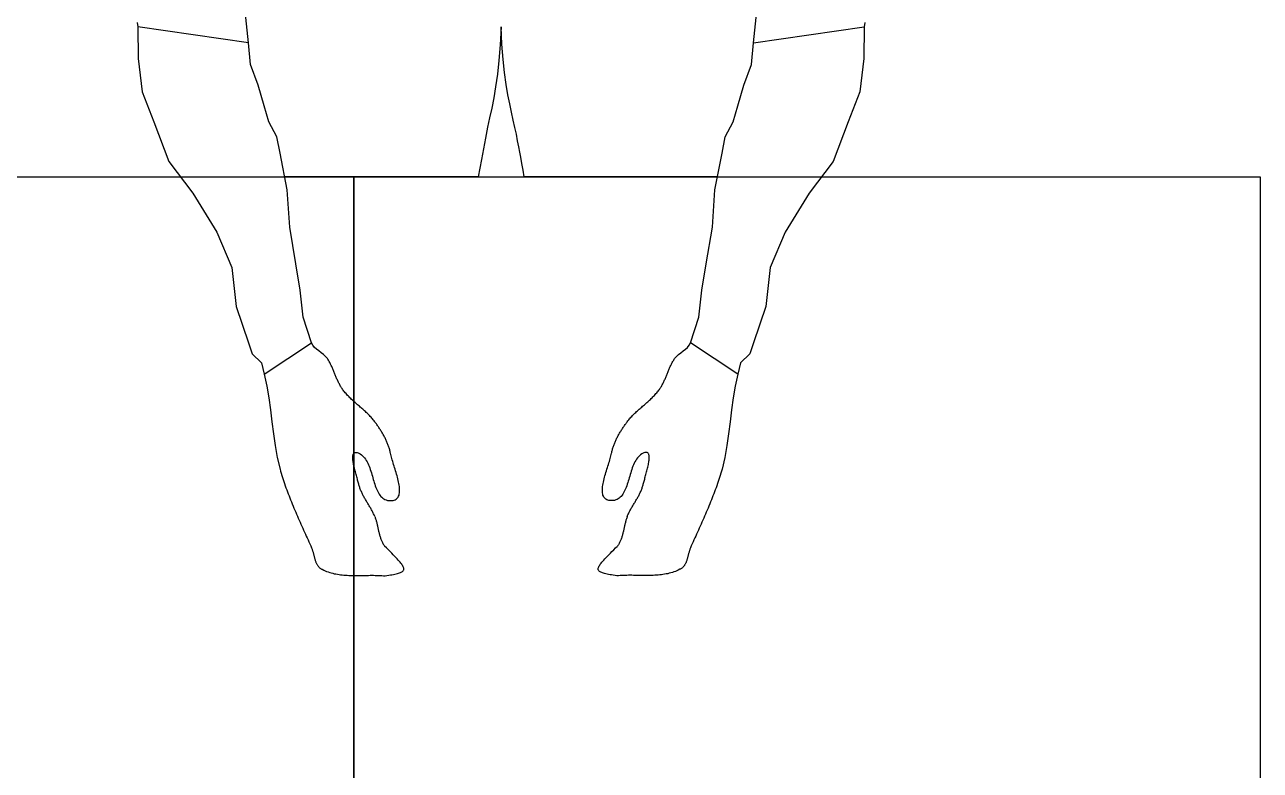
# Model space of a CAD drawing. Header units: millimetres. Extents: x -155 to 94595, y -3153 to 63413.
# Drawn here: x 92347 to 93165, y 48134 to 48628 of the extents above; entities that cross this region are included whole.
import ezdxf

# ---------------------------------------------------------------- set-up
doc = ezdxf.new("R2010")
doc.units = ezdxf.units.MM
doc.linetypes.add('TRATTEGGIATA2', pattern=[0.375, 0.25, -0.125])
doc.layers.add('5', color=1, linetype='TRATTEGGIATA2')
doc.layers.add('int', color=185, linetype='Continuous')

msp = doc.modelspace()

# ---------------------------------------------------------------- linework, layer by layer
at = {"layer": '5'}
for points in [[(92564.86, 47626.989), (91964.86, 47626.989), (91964.86, 48526.989), (92564.86, 48526.989)], [(93164.86, 47626.989), (92564.86, 47626.989), (92564.86, 48526.989), (93164.86, 48526.989)]]:
    msp.add_lwpolyline(points, close=True, dxfattribs=at)
at = {"layer": 'int'}
for p, q in [((92421.309, 48629.086), (92421.841, 48626.137)), ((92494.993, 48615.687), (92492.912, 48636.501)), ((92829.403, 48615.687), (92831.484, 48636.501)), ((92903.087, 48629.086), (92902.555, 48626.137)), ((92494.993, 48615.687), (92421.841, 48626.137)), ((92421.841, 48626.137), (92422.062, 48605.271)), ((92662.198, 48626.137), (92661.624, 48614.351)), ((92662.754, 48614.717), (92662.198, 48626.137)), ((92829.403, 48615.687), (92902.555, 48626.137)), ((92902.555, 48626.137), (92902.334, 48605.271)), ((92496.425, 48601.371), (92494.993, 48615.687)), ((92661.624, 48614.351), (92660.811, 48603.967)), ((92663.535, 48604.687), (92662.754, 48614.717)), ((92827.971, 48601.371), (92829.403, 48615.687)), ((92422.062, 48605.271), (92424.659, 48583.279)), ((92664.496, 48595.883), (92663.535, 48604.687)), ((92902.334, 48605.271), (92899.737, 48583.279)), ((92501.497, 48587.697), (92496.425, 48601.371)), ((92660.811, 48603.967), (92659.803, 48594.783)), ((92822.899, 48587.697), (92827.971, 48601.371)), ((92659.803, 48594.783), (92658.641, 48586.599)), ((92665.588, 48588.142), (92664.496, 48595.883)), ((92666.766, 48581.301), (92665.588, 48588.142)), ((92424.659, 48583.279), (92432.291, 48563.435)), ((92505.444, 48573.886), (92501.497, 48587.697)), ((92658.641, 48586.599), (92657.37, 48579.214)), ((92667.981, 48575.195), (92666.766, 48581.301)), ((92818.953, 48573.886), (92822.899, 48587.697)), ((92899.737, 48583.279), (92892.105, 48563.435)), ((92508.47, 48563.292), (92505.444, 48573.886)), ((92656.031, 48572.427), (92654.668, 48566.037)), ((92657.37, 48579.214), (92656.031, 48572.427)), ((92669.187, 48569.661), (92667.981, 48575.195)), ((92815.926, 48563.292), (92818.953, 48573.886)), ((92654.668, 48566.037), (92653.324, 48559.844)), ((92670.338, 48564.536), (92669.187, 48569.661)), ((92671.393, 48559.688), (92670.338, 48564.536)), ((92432.291, 48563.435), (92442.393, 48537.173)), ((92513.731, 48553.35), (92508.47, 48563.292)), ((92653.324, 48559.844), (92651.834, 48552.539)), ((92672.35, 48555.107), (92671.393, 48559.688)), ((92810.665, 48553.35), (92815.926, 48563.292)), ((92892.105, 48563.435), (92882.004, 48537.173)), ((92515.894, 48542.535), (92513.731, 48553.35)), ((92651.834, 48552.539), (92649.209, 48538.394)), ((92673.21, 48550.818), (92672.35, 48555.107)), ((92673.978, 48546.843), (92673.21, 48550.818)), ((92808.502, 48542.535), (92810.665, 48553.35)), ((92520.726, 48518.375), (92515.894, 48542.535)), ((92674.657, 48543.205), (92673.978, 48546.843)), ((92675.251, 48539.928), (92674.657, 48543.205)), ((92675.763, 48537.034), (92675.251, 48539.928)), ((92803.67, 48518.375), (92808.502, 48542.535)), ((92442.393, 48537.173), (92458.228, 48516.125)), ((92649.209, 48538.394), (92647.178, 48526.989)), ((92676.197, 48534.547), (92675.763, 48537.034)), ((92676.76, 48531.308), (92676.197, 48534.547)), ((92677.511, 48526.989), (92676.76, 48531.308)), ((92882.004, 48537.173), (92866.168, 48516.125)), ((92647.178, 48526.989), (92519.003, 48526.989)), ((92805.393, 48526.989), (92677.511, 48526.989)), ((92458.228, 48516.125), (92474.093, 48490.283)), ((92522.295, 48493.68), (92520.726, 48518.375)), ((92802.102, 48493.68), (92803.67, 48518.375)), ((92866.168, 48516.125), (92850.303, 48490.283)), ((92474.093, 48490.283), (92484.096, 48466.943)), ((92526.344, 48469.383), (92522.295, 48493.68)), ((92798.052, 48469.383), (92802.102, 48493.68)), ((92850.303, 48490.283), (92840.3, 48466.943)), ((92484.096, 48466.943), (92486.973, 48441.193)), ((92529.264, 48451.861), (92526.344, 48469.383)), ((92795.132, 48451.861), (92798.052, 48469.383)), ((92840.3, 48466.943), (92837.424, 48441.193)), ((92531.17, 48434.004), (92529.264, 48451.861)), ((92793.226, 48434.004), (92795.132, 48451.861)), ((92486.973, 48441.193), (92494.993, 48417.131)), ((92837.424, 48441.193), (92829.403, 48417.131)), ((92536.794, 48417.131), (92531.17, 48434.004)), ((92787.602, 48417.131), (92793.226, 48434.004)), ((92494.993, 48417.131), (92497.461, 48409.729)), ((92505.444, 48396.231), (92536.794, 48417.131)), ((92537.586, 48415.485), (92536.794, 48417.131)), ((92786.81, 48415.485), (92787.602, 48417.131)), ((92818.953, 48396.231), (92787.602, 48417.131)), ((92829.403, 48417.131), (92826.936, 48409.729)), ((92497.461, 48409.729), (92503.547, 48403.817)), ((92538.711, 48414.07), (92537.586, 48415.485)), ((92540.075, 48412.818), (92538.711, 48414.07)), ((92541.586, 48411.664), (92540.075, 48412.818)), ((92543.152, 48410.54), (92541.586, 48411.664)), ((92544.678, 48409.38), (92543.152, 48410.54)), ((92546.074, 48408.116), (92544.678, 48409.38)), ((92547.245, 48406.681), (92546.074, 48408.116)), ((92777.151, 48406.681), (92778.322, 48408.116)), ((92778.322, 48408.116), (92779.718, 48409.38)), ((92779.718, 48409.38), (92781.245, 48410.54)), ((92781.245, 48410.54), (92782.81, 48411.664)), ((92782.81, 48411.664), (92784.321, 48412.818)), ((92784.321, 48412.818), (92785.685, 48414.07)), ((92785.685, 48414.07), (92786.81, 48415.485)), ((92826.936, 48409.729), (92820.849, 48403.817)), ((92503.547, 48403.817), (92505.444, 48396.231)), ((92547.572, 48406.179), (92547.245, 48406.681)), ((92547.888, 48405.67), (92547.572, 48406.179)), ((92548.195, 48405.155), (92547.888, 48405.67)), ((92548.491, 48404.635), (92548.195, 48405.155)), ((92548.779, 48404.11), (92548.491, 48404.635)), ((92549.059, 48403.58), (92548.779, 48404.11)), ((92549.331, 48403.046), (92549.059, 48403.58)), ((92549.595, 48402.507), (92549.331, 48403.046)), ((92549.854, 48401.965), (92549.595, 48402.507)), ((92550.106, 48401.42), (92549.854, 48401.965)), ((92550.354, 48400.871), (92550.106, 48401.42)), ((92550.597, 48400.32), (92550.354, 48400.871)), ((92550.836, 48399.767), (92550.597, 48400.32)), ((92773.561, 48399.767), (92773.799, 48400.32)), ((92773.799, 48400.32), (92774.042, 48400.871)), ((92774.042, 48400.871), (92774.29, 48401.42)), ((92774.29, 48401.42), (92774.542, 48401.965)), ((92774.542, 48401.965), (92774.801, 48402.507)), ((92774.801, 48402.507), (92775.065, 48403.046)), ((92775.065, 48403.046), (92775.337, 48403.58)), ((92775.337, 48403.58), (92775.617, 48404.11)), ((92775.617, 48404.11), (92775.905, 48404.635)), ((92775.905, 48404.635), (92776.201, 48405.155)), ((92776.201, 48405.155), (92776.508, 48405.67)), ((92776.508, 48405.67), (92776.824, 48406.179)), ((92776.824, 48406.179), (92777.151, 48406.681)), ((92820.849, 48403.817), (92818.953, 48396.231)), ((92505.444, 48396.231), (92507.14, 48388.471)), ((92551.071, 48399.211), (92550.836, 48399.767)), ((92551.304, 48398.655), (92551.071, 48399.211)), ((92551.535, 48398.097), (92551.304, 48398.655)), ((92551.764, 48397.538), (92551.535, 48398.097)), ((92551.992, 48396.979), (92551.764, 48397.538)), ((92552.221, 48396.42), (92551.992, 48396.979)), ((92552.449, 48395.861), (92552.221, 48396.42)), ((92552.679, 48395.303), (92552.449, 48395.861)), ((92552.91, 48394.745), (92552.679, 48395.303)), ((92553.144, 48394.19), (92552.91, 48394.745)), ((92553.38, 48393.635), (92553.144, 48394.19)), ((92553.62, 48393.083), (92553.38, 48393.635)), ((92553.864, 48392.534), (92553.62, 48393.083)), ((92554.113, 48391.987), (92553.864, 48392.534)), ((92554.367, 48391.444), (92554.113, 48391.987)), ((92770.029, 48391.444), (92770.283, 48391.987)), ((92770.283, 48391.987), (92770.532, 48392.534)), ((92770.532, 48392.534), (92770.776, 48393.083)), ((92770.776, 48393.083), (92771.016, 48393.635)), ((92771.016, 48393.635), (92771.252, 48394.19)), ((92771.252, 48394.19), (92771.486, 48394.745)), ((92771.486, 48394.745), (92771.717, 48395.303)), ((92771.717, 48395.303), (92771.947, 48395.861)), ((92771.947, 48395.861), (92772.175, 48396.42)), ((92772.175, 48396.42), (92772.404, 48396.979)), ((92772.404, 48396.979), (92772.632, 48397.538)), ((92772.632, 48397.538), (92772.861, 48398.097)), ((92772.861, 48398.097), (92773.092, 48398.655)), ((92773.092, 48398.655), (92773.325, 48399.211)), ((92773.325, 48399.211), (92773.561, 48399.767)), ((92818.953, 48396.231), (92817.256, 48388.471)), ((92507.14, 48388.471), (92508.461, 48380.634)), ((92554.628, 48390.904), (92554.367, 48391.444)), ((92554.894, 48390.368), (92554.628, 48390.904)), ((92555.168, 48389.836), (92554.894, 48390.368)), ((92555.45, 48389.309), (92555.168, 48389.836)), ((92555.741, 48388.787), (92555.45, 48389.309)), ((92556.04, 48388.27), (92555.741, 48388.787)), ((92556.349, 48387.759), (92556.04, 48388.27)), ((92556.669, 48387.255), (92556.349, 48387.759)), ((92556.999, 48386.756), (92556.669, 48387.255)), ((92557.341, 48386.265), (92556.999, 48386.756)), ((92557.695, 48385.78), (92557.341, 48386.265)), ((92558.157, 48385.178), (92557.695, 48385.78)), ((92558.63, 48384.587), (92558.157, 48385.178)), ((92559.114, 48384.005), (92558.63, 48384.587)), ((92559.609, 48383.433), (92559.114, 48384.005)), ((92764.787, 48383.433), (92765.282, 48384.005)), ((92765.282, 48384.005), (92765.766, 48384.587)), ((92765.766, 48384.587), (92766.239, 48385.178)), ((92766.239, 48385.178), (92766.701, 48385.78)), ((92766.701, 48385.78), (92767.055, 48386.265)), ((92767.055, 48386.265), (92767.397, 48386.756)), ((92767.397, 48386.756), (92767.728, 48387.255)), ((92767.728, 48387.255), (92768.047, 48387.759)), ((92768.047, 48387.759), (92768.356, 48388.27)), ((92768.356, 48388.27), (92768.656, 48388.787)), ((92768.656, 48388.787), (92768.946, 48389.309)), ((92768.946, 48389.309), (92769.228, 48389.836)), ((92769.228, 48389.836), (92769.502, 48390.368)), ((92769.502, 48390.368), (92769.769, 48390.904)), ((92769.769, 48390.904), (92770.029, 48391.444)), ((92817.256, 48388.471), (92815.935, 48380.634)), ((92508.461, 48380.634), (92509.538, 48372.748)), ((92560.114, 48382.869), (92559.609, 48383.433)), ((92560.628, 48382.314), (92560.114, 48382.869)), ((92561.15, 48381.766), (92560.628, 48382.314)), ((92561.681, 48381.225), (92561.15, 48381.766)), ((92562.219, 48380.691), (92561.681, 48381.225)), ((92562.763, 48380.163), (92562.219, 48380.691)), ((92563.313, 48379.639), (92562.763, 48380.163)), ((92563.869, 48379.121), (92563.313, 48379.639)), ((92564.43, 48378.607), (92563.869, 48379.121)), ((92564.994, 48378.097), (92564.43, 48378.607)), ((92565.562, 48377.59), (92564.994, 48378.097)), ((92566.133, 48377.085), (92565.562, 48377.59)), ((92566.707, 48376.582), (92566.133, 48377.085)), ((92567.282, 48376.081), (92566.707, 48376.582)), ((92567.857, 48375.58), (92567.282, 48376.081)), ((92568.433, 48375.08), (92567.857, 48375.58)), ((92755.963, 48375.08), (92756.539, 48375.58)), ((92756.539, 48375.58), (92757.115, 48376.081)), ((92757.115, 48376.081), (92757.689, 48376.582)), ((92757.689, 48376.582), (92758.263, 48377.085)), ((92758.263, 48377.085), (92758.834, 48377.59)), ((92758.834, 48377.59), (92759.402, 48378.097)), ((92759.402, 48378.097), (92759.966, 48378.607)), ((92759.966, 48378.607), (92760.527, 48379.121)), ((92760.527, 48379.121), (92761.083, 48379.639)), ((92761.083, 48379.639), (92761.633, 48380.163)), ((92761.633, 48380.163), (92762.178, 48380.691)), ((92762.178, 48380.691), (92762.715, 48381.225)), ((92762.715, 48381.225), (92763.246, 48381.766)), ((92763.246, 48381.766), (92763.768, 48382.314)), ((92763.768, 48382.314), (92764.282, 48382.869)), ((92764.282, 48382.869), (92764.787, 48383.433)), ((92815.935, 48380.634), (92814.858, 48372.748)), ((92509.538, 48372.748), (92510.504, 48364.839)), ((92569.009, 48374.579), (92568.433, 48375.08)), ((92569.584, 48374.078), (92569.009, 48374.579)), ((92570.157, 48373.575), (92569.584, 48374.078)), ((92570.728, 48373.071), (92570.157, 48373.575)), ((92571.296, 48372.563), (92570.728, 48373.071)), ((92571.861, 48372.053), (92571.296, 48372.563)), ((92572.422, 48371.539), (92571.861, 48372.053)), ((92572.977, 48371.021), (92572.422, 48371.539)), ((92573.528, 48370.498), (92572.977, 48371.021)), ((92574.072, 48369.969), (92573.528, 48370.498)), ((92574.61, 48369.435), (92574.072, 48369.969)), ((92575.14, 48368.894), (92574.61, 48369.435)), ((92575.663, 48368.346), (92575.14, 48368.894)), ((92576.177, 48367.791), (92575.663, 48368.346)), ((92576.681, 48367.227), (92576.177, 48367.791)), ((92577.176, 48366.655), (92576.681, 48367.227)), ((92747.22, 48366.655), (92747.715, 48367.227)), ((92747.715, 48367.227), (92748.219, 48367.791)), ((92748.219, 48367.791), (92748.733, 48368.346)), ((92748.733, 48368.346), (92749.256, 48368.894)), ((92749.256, 48368.894), (92749.786, 48369.435)), ((92749.786, 48369.435), (92750.324, 48369.969)), ((92750.324, 48369.969), (92750.868, 48370.498)), ((92750.868, 48370.498), (92751.419, 48371.021)), ((92751.419, 48371.021), (92751.974, 48371.539)), ((92751.974, 48371.539), (92752.535, 48372.053)), ((92752.535, 48372.053), (92753.1, 48372.563)), ((92753.1, 48372.563), (92753.668, 48373.071)), ((92753.668, 48373.071), (92754.239, 48373.575)), ((92754.239, 48373.575), (92754.812, 48374.078)), ((92754.812, 48374.078), (92755.387, 48374.579)), ((92755.387, 48374.579), (92755.963, 48375.08)), ((92814.858, 48372.748), (92813.892, 48364.839)), ((92510.504, 48364.839), (92511.491, 48356.936)), ((92577.661, 48366.073), (92577.176, 48366.655)), ((92578.134, 48365.482), (92577.661, 48366.073)), ((92578.596, 48364.88), (92578.134, 48365.482)), ((92578.955, 48364.398), (92578.596, 48364.88)), ((92579.313, 48363.913), (92578.955, 48364.398)), ((92579.668, 48363.425), (92579.313, 48363.913)), ((92580.021, 48362.935), (92579.668, 48363.425)), ((92580.371, 48362.441), (92580.021, 48362.935)), ((92580.718, 48361.945), (92580.371, 48362.441)), ((92581.062, 48361.446), (92580.718, 48361.945)), ((92581.402, 48360.944), (92581.062, 48361.446)), ((92581.739, 48360.439), (92581.402, 48360.944)), ((92582.072, 48359.931), (92581.739, 48360.439)), ((92582.401, 48359.421), (92582.072, 48359.931)), ((92582.726, 48358.908), (92582.401, 48359.421)), ((92741.67, 48358.908), (92741.995, 48359.421)), ((92741.995, 48359.421), (92742.324, 48359.931)), ((92742.324, 48359.931), (92742.657, 48360.439)), ((92742.657, 48360.439), (92742.994, 48360.944)), ((92742.994, 48360.944), (92743.334, 48361.446)), ((92743.334, 48361.446), (92743.678, 48361.945)), ((92743.678, 48361.945), (92744.025, 48362.441)), ((92744.025, 48362.441), (92744.375, 48362.935)), ((92744.375, 48362.935), (92744.728, 48363.425)), ((92744.728, 48363.425), (92745.083, 48363.913)), ((92745.083, 48363.913), (92745.441, 48364.398)), ((92745.441, 48364.398), (92745.8, 48364.88)), ((92745.8, 48364.88), (92746.262, 48365.482)), ((92746.262, 48365.482), (92746.735, 48366.073)), ((92746.735, 48366.073), (92747.22, 48366.655)), ((92813.892, 48364.839), (92812.905, 48356.936)), ((92511.491, 48356.936), (92512.63, 48349.065)), ((92583.046, 48358.391), (92582.726, 48358.908)), ((92583.362, 48357.873), (92583.046, 48358.391)), ((92583.672, 48357.351), (92583.362, 48357.873)), ((92583.978, 48356.826), (92583.672, 48357.351)), ((92584.277, 48356.299), (92583.978, 48356.826)), ((92584.572, 48355.768), (92584.277, 48356.299)), ((92584.86, 48355.235), (92584.572, 48355.768)), ((92585.142, 48354.699), (92584.86, 48355.235)), ((92585.418, 48354.16), (92585.142, 48354.699)), ((92585.688, 48353.619), (92585.418, 48354.16)), ((92585.95, 48353.074), (92585.688, 48353.619)), ((92586.206, 48352.527), (92585.95, 48353.074)), ((92586.454, 48351.977), (92586.206, 48352.527)), ((92586.695, 48351.424), (92586.454, 48351.977)), ((92586.928, 48350.868), (92586.695, 48351.424)), ((92587.154, 48350.31), (92586.928, 48350.868)), ((92737.242, 48350.31), (92737.468, 48350.868)), ((92737.468, 48350.868), (92737.701, 48351.424)), ((92737.701, 48351.424), (92737.942, 48351.977)), ((92737.942, 48351.977), (92738.19, 48352.527)), ((92738.19, 48352.527), (92738.446, 48353.074)), ((92738.446, 48353.074), (92738.709, 48353.619)), ((92738.709, 48353.619), (92738.978, 48354.16)), ((92738.978, 48354.16), (92739.254, 48354.699)), ((92739.254, 48354.699), (92739.536, 48355.235)), ((92739.536, 48355.235), (92739.824, 48355.768)), ((92739.824, 48355.768), (92740.119, 48356.299)), ((92740.119, 48356.299), (92740.419, 48356.826)), ((92740.419, 48356.826), (92740.724, 48357.351)), ((92740.724, 48357.351), (92741.034, 48357.873)), ((92741.034, 48357.873), (92741.35, 48358.391)), ((92741.35, 48358.391), (92741.67, 48358.908)), ((92812.905, 48356.936), (92811.766, 48349.065)), ((92512.63, 48349.065), (92514.054, 48341.254)), ((92564.178, 48342.413), (92564.273, 48342.884)), ((92564.273, 48342.884), (92564.403, 48343.304)), ((92564.403, 48343.304), (92564.573, 48343.671)), ((92564.573, 48343.671), (92564.782, 48343.98)), ((92564.782, 48343.98), (92565.034, 48344.228)), ((92565.034, 48344.228), (92565.33, 48344.412)), ((92565.33, 48344.412), (92565.672, 48344.529)), ((92565.672, 48344.529), (92566.062, 48344.575)), ((92566.062, 48344.575), (92566.503, 48344.546)), ((92566.503, 48344.546), (92566.995, 48344.439)), ((92566.995, 48344.439), (92567.542, 48344.252)), ((92567.542, 48344.252), (92568.145, 48343.979)), ((92568.145, 48343.979), (92568.999, 48343.499)), ((92568.999, 48343.499), (92569.794, 48342.945)), ((92569.794, 48342.945), (92570.534, 48342.322)), ((92587.371, 48349.748), (92587.154, 48350.31)), ((92587.58, 48349.184), (92587.371, 48349.748)), ((92587.78, 48348.617), (92587.58, 48349.184)), ((92587.971, 48348.047), (92587.78, 48348.617)), ((92588.154, 48347.474), (92587.971, 48348.047)), ((92588.327, 48346.899), (92588.154, 48347.474)), ((92588.491, 48346.321), (92588.327, 48346.899)), ((92588.645, 48345.74), (92588.491, 48346.321)), ((92588.789, 48345.156), (92588.645, 48345.74)), ((92588.922, 48344.569), (92588.789, 48345.156)), ((92589.046, 48343.979), (92588.922, 48344.569)), ((92589.22, 48343.168), (92589.046, 48343.979)), ((92589.425, 48342.317), (92589.22, 48343.168)), ((92734.972, 48342.317), (92735.176, 48343.168)), ((92735.176, 48343.168), (92735.35, 48343.979)), ((92735.35, 48343.979), (92735.474, 48344.569)), ((92735.474, 48344.569), (92735.607, 48345.156)), ((92735.607, 48345.156), (92735.752, 48345.74)), ((92735.752, 48345.74), (92735.905, 48346.321)), ((92735.905, 48346.321), (92736.069, 48346.899)), ((92736.069, 48346.899), (92736.242, 48347.474)), ((92736.242, 48347.474), (92736.425, 48348.047)), ((92736.425, 48348.047), (92736.616, 48348.617)), ((92736.616, 48348.617), (92736.816, 48349.184)), ((92736.816, 48349.184), (92737.025, 48349.748)), ((92737.025, 48349.748), (92737.242, 48350.31)), ((92754.603, 48342.945), (92753.863, 48342.322)), ((92755.397, 48343.499), (92754.603, 48342.945)), ((92756.251, 48343.979), (92755.397, 48343.499)), ((92756.854, 48344.252), (92756.251, 48343.979)), ((92757.401, 48344.439), (92756.854, 48344.252)), ((92757.893, 48344.546), (92757.401, 48344.439)), ((92758.334, 48344.575), (92757.893, 48344.546)), ((92758.724, 48344.529), (92758.334, 48344.575)), ((92759.066, 48344.412), (92758.724, 48344.529)), ((92759.362, 48344.228), (92759.066, 48344.412)), ((92759.614, 48343.98), (92759.362, 48344.228)), ((92759.824, 48343.671), (92759.614, 48343.98)), ((92759.993, 48343.304), (92759.824, 48343.671)), ((92760.123, 48342.884), (92759.993, 48343.304)), ((92760.218, 48342.413), (92760.123, 48342.884)), ((92811.766, 48349.065), (92810.342, 48341.254)), ((92514.054, 48341.254), (92515.894, 48333.529)), ((92564.09, 48341.333), (92564.118, 48341.895)), ((92564.093, 48340.731), (92564.09, 48341.333)), ((92564.124, 48340.093), (92564.093, 48340.731)), ((92564.118, 48341.895), (92564.178, 48342.413)), ((92564.182, 48339.42), (92564.124, 48340.093)), ((92564.264, 48338.718), (92564.182, 48339.42)), ((92564.369, 48337.989), (92564.264, 48338.718)), ((92564.494, 48337.237), (92564.369, 48337.989)), ((92564.638, 48336.465), (92564.494, 48337.237)), ((92564.798, 48335.677), (92564.638, 48336.465)), ((92564.973, 48334.876), (92564.798, 48335.677)), ((92565.161, 48334.065), (92564.973, 48334.876)), ((92570.534, 48342.322), (92571.222, 48341.634)), ((92571.222, 48341.634), (92571.862, 48340.887)), ((92571.862, 48340.887), (92572.458, 48340.084)), ((92572.458, 48340.084), (92573.012, 48339.23)), ((92573.012, 48339.23), (92573.528, 48338.33)), ((92573.528, 48338.33), (92574.009, 48337.388)), ((92574.009, 48337.388), (92574.459, 48336.41)), ((92574.459, 48336.41), (92574.881, 48335.399)), ((92574.881, 48335.399), (92575.278, 48334.36)), ((92589.656, 48341.43), (92589.425, 48342.317)), ((92589.911, 48340.51), (92589.656, 48341.43)), ((92590.186, 48339.56), (92589.911, 48340.51)), ((92590.479, 48338.584), (92590.186, 48339.56)), ((92590.786, 48337.585), (92590.479, 48338.584)), ((92591.104, 48336.566), (92590.786, 48337.585)), ((92591.429, 48335.53), (92591.104, 48336.566)), ((92591.76, 48334.48), (92591.429, 48335.53)), ((92732.636, 48334.48), (92732.967, 48335.53)), ((92732.967, 48335.53), (92733.292, 48336.566)), ((92733.292, 48336.566), (92733.61, 48337.585)), ((92733.61, 48337.585), (92733.917, 48338.584)), ((92733.917, 48338.584), (92734.21, 48339.56)), ((92734.21, 48339.56), (92734.485, 48340.51)), ((92734.485, 48340.51), (92734.74, 48341.43)), ((92734.74, 48341.43), (92734.972, 48342.317)), ((92749.516, 48335.399), (92749.118, 48334.36)), ((92749.937, 48336.41), (92749.516, 48335.399)), ((92750.387, 48337.388), (92749.937, 48336.41)), ((92750.869, 48338.33), (92750.387, 48337.388)), ((92751.384, 48339.23), (92750.869, 48338.33)), ((92751.938, 48340.084), (92751.384, 48339.23)), ((92752.534, 48340.887), (92751.938, 48340.084)), ((92753.174, 48341.634), (92752.534, 48340.887)), ((92753.863, 48342.322), (92753.174, 48341.634)), ((92759.236, 48334.065), (92759.423, 48334.876)), ((92759.423, 48334.876), (92759.598, 48335.677)), ((92759.598, 48335.677), (92759.758, 48336.465)), ((92759.758, 48336.465), (92759.902, 48337.237)), ((92759.902, 48337.237), (92760.027, 48337.989)), ((92760.027, 48337.989), (92760.132, 48338.718)), ((92760.132, 48338.718), (92760.214, 48339.42)), ((92760.214, 48339.42), (92760.272, 48340.093)), ((92760.278, 48341.895), (92760.218, 48342.413)), ((92760.272, 48340.093), (92760.303, 48340.731)), ((92760.306, 48341.333), (92760.278, 48341.895)), ((92760.303, 48340.731), (92760.306, 48341.333)), ((92810.342, 48341.254), (92808.502, 48333.529)), ((92515.894, 48333.529), (92516.281, 48332.138)), ((92516.281, 48332.138), (92516.682, 48330.751)), ((92516.682, 48330.751), (92517.096, 48329.369)), ((92517.096, 48329.369), (92517.524, 48327.991)), ((92517.524, 48327.991), (92517.963, 48326.618)), ((92517.963, 48326.618), (92518.415, 48325.248)), ((92565.359, 48333.248), (92565.161, 48334.065)), ((92565.566, 48332.429), (92565.359, 48333.248)), ((92565.779, 48331.61), (92565.566, 48332.429)), ((92565.998, 48330.795), (92565.779, 48331.61)), ((92566.219, 48329.988), (92565.998, 48330.795)), ((92566.44, 48329.191), (92566.219, 48329.988)), ((92566.661, 48328.409), (92566.44, 48329.191)), ((92566.879, 48327.645), (92566.661, 48328.409)), ((92567.091, 48326.902), (92566.879, 48327.645)), ((92567.296, 48326.183), (92567.091, 48326.902)), ((92575.278, 48334.36), (92575.654, 48333.299)), ((92575.654, 48333.299), (92576.012, 48332.218)), ((92576.012, 48332.218), (92576.356, 48331.124)), ((92576.356, 48331.124), (92576.689, 48330.02)), ((92576.689, 48330.02), (92577.014, 48328.912)), ((92577.014, 48328.912), (92577.335, 48327.803)), ((92577.335, 48327.803), (92577.655, 48326.699)), ((92577.655, 48326.699), (92577.977, 48325.604)), ((92592.091, 48333.42), (92591.76, 48334.48)), ((92592.421, 48332.353), (92592.091, 48333.42)), ((92592.747, 48331.282), (92592.421, 48332.353)), ((92593.064, 48330.21), (92592.747, 48331.282)), ((92593.369, 48329.141), (92593.064, 48330.21)), ((92593.66, 48328.078), (92593.369, 48329.141)), ((92593.934, 48327.024), (92593.66, 48328.078)), ((92594.187, 48325.982), (92593.934, 48327.024)), ((92730.209, 48325.982), (92730.462, 48327.024)), ((92730.462, 48327.024), (92730.736, 48328.078)), ((92730.736, 48328.078), (92731.027, 48329.141)), ((92731.027, 48329.141), (92731.333, 48330.21)), ((92731.333, 48330.21), (92731.65, 48331.282)), ((92731.65, 48331.282), (92731.975, 48332.353)), ((92731.975, 48332.353), (92732.305, 48333.42)), ((92732.305, 48333.42), (92732.636, 48334.48)), ((92746.741, 48326.699), (92746.419, 48325.604)), ((92747.061, 48327.803), (92746.741, 48326.699)), ((92747.382, 48328.912), (92747.061, 48327.803)), ((92747.707, 48330.02), (92747.382, 48328.912)), ((92748.04, 48331.124), (92747.707, 48330.02)), ((92748.384, 48332.218), (92748.04, 48331.124)), ((92748.742, 48333.299), (92748.384, 48332.218)), ((92749.118, 48334.36), (92748.742, 48333.299)), ((92757.1, 48326.183), (92757.305, 48326.902)), ((92757.305, 48326.902), (92757.518, 48327.645)), ((92757.518, 48327.645), (92757.735, 48328.409)), ((92757.735, 48328.409), (92757.956, 48329.191)), ((92757.956, 48329.191), (92758.177, 48329.988)), ((92758.177, 48329.988), (92758.399, 48330.795)), ((92758.399, 48330.795), (92758.617, 48331.61)), ((92758.617, 48331.61), (92758.83, 48332.429)), ((92758.83, 48332.429), (92759.037, 48333.248)), ((92759.037, 48333.248), (92759.236, 48334.065)), ((92806.433, 48326.618), (92805.982, 48325.248)), ((92806.873, 48327.991), (92806.433, 48326.618)), ((92807.3, 48329.369), (92806.873, 48327.991)), ((92807.714, 48330.751), (92807.3, 48329.369)), ((92808.115, 48332.138), (92807.714, 48330.751)), ((92808.502, 48333.529), (92808.115, 48332.138)), ((92518.415, 48325.248), (92518.877, 48323.883)), ((92518.877, 48323.883), (92519.351, 48322.521)), ((92519.351, 48322.521), (92519.835, 48321.163)), ((92519.835, 48321.163), (92520.329, 48319.808)), ((92520.329, 48319.808), (92520.833, 48318.456)), ((92520.833, 48318.456), (92521.345, 48317.107)), ((92567.492, 48325.493), (92567.296, 48326.183)), ((92567.677, 48324.833), (92567.492, 48325.493)), ((92567.849, 48324.209), (92567.677, 48324.833)), ((92568.006, 48323.623), (92567.849, 48324.209)), ((92568.145, 48323.079), (92568.006, 48323.623)), ((92568.299, 48322.498), (92568.145, 48323.079)), ((92568.466, 48321.923), (92568.299, 48322.498)), ((92568.647, 48321.353), (92568.466, 48321.923)), ((92568.841, 48320.789), (92568.647, 48321.353)), ((92569.047, 48320.229), (92568.841, 48320.789)), ((92569.264, 48319.674), (92569.047, 48320.229)), ((92569.493, 48319.124), (92569.264, 48319.674)), ((92569.731, 48318.577), (92569.493, 48319.124)), ((92569.979, 48318.035), (92569.731, 48318.577)), ((92577.977, 48325.604), (92578.305, 48324.522)), ((92578.305, 48324.522), (92578.642, 48323.459)), ((92578.642, 48323.459), (92578.992, 48322.419)), ((92578.992, 48322.419), (92579.358, 48321.406)), ((92579.358, 48321.406), (92579.743, 48320.424)), ((92579.743, 48320.424), (92580.15, 48319.48)), ((92580.15, 48319.48), (92580.584, 48318.577)), ((92580.584, 48318.577), (92581.047, 48317.72)), ((92594.415, 48324.955), (92594.187, 48325.982)), ((92594.617, 48323.947), (92594.415, 48324.955)), ((92594.788, 48322.961), (92594.617, 48323.947)), ((92594.925, 48322), (92594.788, 48322.961)), ((92595.026, 48321.067), (92594.925, 48322)), ((92594.998, 48317.685), (92595.076, 48318.472)), ((92595.087, 48320.166), (92595.026, 48321.067)), ((92595.076, 48318.472), (92595.105, 48319.3)), ((92595.105, 48319.3), (92595.087, 48320.166)), ((92729.291, 48319.3), (92729.309, 48320.166)), ((92729.32, 48318.472), (92729.291, 48319.3)), ((92729.309, 48320.166), (92729.37, 48321.067)), ((92729.398, 48317.685), (92729.32, 48318.472)), ((92729.37, 48321.067), (92729.471, 48322)), ((92729.471, 48322), (92729.608, 48322.961)), ((92729.608, 48322.961), (92729.779, 48323.947)), ((92729.779, 48323.947), (92729.981, 48324.955)), ((92729.981, 48324.955), (92730.209, 48325.982)), ((92743.812, 48318.577), (92743.349, 48317.72)), ((92744.246, 48319.48), (92743.812, 48318.577)), ((92744.654, 48320.424), (92744.246, 48319.48)), ((92745.038, 48321.406), (92744.654, 48320.424)), ((92745.404, 48322.419), (92745.038, 48321.406)), ((92745.754, 48323.459), (92745.404, 48322.419)), ((92746.091, 48324.522), (92745.754, 48323.459)), ((92746.419, 48325.604), (92746.091, 48324.522)), ((92754.417, 48318.035), (92754.665, 48318.577)), ((92754.665, 48318.577), (92754.904, 48319.124)), ((92754.904, 48319.124), (92755.132, 48319.674)), ((92755.132, 48319.674), (92755.349, 48320.229)), ((92755.349, 48320.229), (92755.555, 48320.789)), ((92755.555, 48320.789), (92755.749, 48321.353)), ((92755.749, 48321.353), (92755.93, 48321.923)), ((92755.93, 48321.923), (92756.098, 48322.498)), ((92756.098, 48322.498), (92756.251, 48323.079)), ((92756.251, 48323.079), (92756.391, 48323.623)), ((92756.391, 48323.623), (92756.547, 48324.209)), ((92756.547, 48324.209), (92756.719, 48324.833)), ((92756.719, 48324.833), (92756.904, 48325.493)), ((92756.904, 48325.493), (92757.1, 48326.183)), ((92803.563, 48318.456), (92803.051, 48317.107)), ((92804.067, 48319.808), (92803.563, 48318.456)), ((92804.561, 48321.163), (92804.067, 48319.808)), ((92805.045, 48322.521), (92804.561, 48321.163)), ((92805.519, 48323.883), (92805.045, 48322.521)), ((92805.982, 48325.248), (92805.519, 48323.883)), ((92521.345, 48317.107), (92521.866, 48315.762)), ((92521.866, 48315.762), (92522.395, 48314.419)), ((92522.395, 48314.419), (92522.932, 48313.079)), ((92522.932, 48313.079), (92523.475, 48311.741)), ((92523.475, 48311.741), (92524.025, 48310.405)), ((92524.025, 48310.405), (92524.582, 48309.072)), ((92570.236, 48317.495), (92569.979, 48318.035)), ((92570.502, 48316.959), (92570.236, 48317.495)), ((92570.775, 48316.426), (92570.502, 48316.959)), ((92571.054, 48315.896), (92570.775, 48316.426)), ((92571.341, 48315.368), (92571.054, 48315.896)), ((92571.632, 48314.843), (92571.341, 48315.368)), ((92571.929, 48314.319), (92571.632, 48314.843)), ((92572.23, 48313.797), (92571.929, 48314.319)), ((92572.534, 48313.276), (92572.23, 48313.797)), ((92572.842, 48312.756), (92572.534, 48313.276)), ((92573.151, 48312.238), (92572.842, 48312.756)), ((92573.463, 48311.719), (92573.151, 48312.238)), ((92573.775, 48311.201), (92573.463, 48311.719)), ((92574.088, 48310.683), (92573.775, 48311.201)), ((92574.4, 48310.165), (92574.088, 48310.683)), ((92574.712, 48309.646), (92574.4, 48310.165)), ((92581.047, 48317.72), (92581.543, 48316.913)), ((92581.543, 48316.913), (92582.075, 48316.161)), ((92582.075, 48316.161), (92582.646, 48315.468)), ((92582.646, 48315.468), (92583.26, 48314.84)), ((92583.26, 48314.84), (92583.921, 48314.281)), ((92583.921, 48314.281), (92584.631, 48313.795)), ((92584.631, 48313.795), (92585.395, 48313.387)), ((92585.395, 48313.387), (92586.215, 48313.062)), ((92586.215, 48313.062), (92587.094, 48312.824)), ((92587.094, 48312.824), (92588.037, 48312.678)), ((92588.037, 48312.678), (92589.046, 48312.628)), ((92589.046, 48312.628), (92589.966, 48312.669)), ((92589.966, 48312.669), (92590.798, 48312.79)), ((92590.798, 48312.79), (92591.545, 48312.988)), ((92591.545, 48312.988), (92592.212, 48313.259)), ((92592.212, 48313.259), (92592.8, 48313.6)), ((92592.8, 48313.6), (92593.313, 48314.008)), ((92593.313, 48314.008), (92593.755, 48314.48)), ((92593.755, 48314.48), (92594.128, 48315.013)), ((92594.128, 48315.013), (92594.436, 48315.603)), ((92594.436, 48315.603), (92594.681, 48316.247)), ((92594.681, 48316.247), (92594.868, 48316.942)), ((92594.868, 48316.942), (92594.998, 48317.685)), ((92729.528, 48316.942), (92729.398, 48317.685)), ((92729.715, 48316.247), (92729.528, 48316.942)), ((92729.96, 48315.603), (92729.715, 48316.247)), ((92730.268, 48315.013), (92729.96, 48315.603)), ((92730.641, 48314.48), (92730.268, 48315.013)), ((92731.083, 48314.008), (92730.641, 48314.48)), ((92731.596, 48313.6), (92731.083, 48314.008)), ((92732.184, 48313.259), (92731.596, 48313.6)), ((92732.851, 48312.988), (92732.184, 48313.259)), ((92733.598, 48312.79), (92732.851, 48312.988)), ((92734.43, 48312.669), (92733.598, 48312.79)), ((92735.35, 48312.628), (92734.43, 48312.669)), ((92736.359, 48312.678), (92735.35, 48312.628)), ((92737.302, 48312.824), (92736.359, 48312.678)), ((92738.182, 48313.062), (92737.302, 48312.824)), ((92739.001, 48313.387), (92738.182, 48313.062)), ((92739.765, 48313.795), (92739.001, 48313.387)), ((92740.475, 48314.281), (92739.765, 48313.795)), ((92741.136, 48314.84), (92740.475, 48314.281)), ((92741.75, 48315.468), (92741.136, 48314.84)), ((92742.322, 48316.161), (92741.75, 48315.468)), ((92742.854, 48316.913), (92742.322, 48316.161)), ((92743.349, 48317.72), (92742.854, 48316.913)), ((92749.684, 48309.646), (92749.996, 48310.165)), ((92749.996, 48310.165), (92750.308, 48310.683)), ((92750.308, 48310.683), (92750.621, 48311.201)), ((92750.621, 48311.201), (92750.933, 48311.719)), ((92750.933, 48311.719), (92751.245, 48312.238)), ((92751.245, 48312.238), (92751.554, 48312.756)), ((92751.554, 48312.756), (92751.862, 48313.276)), ((92751.862, 48313.276), (92752.166, 48313.797)), ((92752.166, 48313.797), (92752.467, 48314.319)), ((92752.467, 48314.319), (92752.764, 48314.843)), ((92752.764, 48314.843), (92753.056, 48315.368)), ((92753.056, 48315.368), (92753.342, 48315.896)), ((92753.342, 48315.896), (92753.621, 48316.426)), ((92753.621, 48316.426), (92753.894, 48316.959)), ((92753.894, 48316.959), (92754.16, 48317.495)), ((92754.16, 48317.495), (92754.417, 48318.035)), ((92800.371, 48310.405), (92799.815, 48309.072)), ((92800.921, 48311.741), (92800.371, 48310.405)), ((92801.464, 48313.079), (92800.921, 48311.741)), ((92802.001, 48314.419), (92801.464, 48313.079)), ((92802.53, 48315.762), (92802.001, 48314.419)), ((92803.051, 48317.107), (92802.53, 48315.762)), ((92524.582, 48309.072), (92525.143, 48307.74)), ((92525.143, 48307.74), (92525.71, 48306.411)), ((92525.71, 48306.411), (92526.281, 48305.083)), ((92526.281, 48305.083), (92526.857, 48303.756)), ((92526.857, 48303.756), (92527.436, 48302.431)), ((92527.436, 48302.431), (92528.018, 48301.107)), ((92575.021, 48309.127), (92574.712, 48309.646)), ((92575.329, 48308.606), (92575.021, 48309.127)), ((92575.633, 48308.084), (92575.329, 48308.606)), ((92575.934, 48307.561), (92575.633, 48308.084)), ((92576.23, 48307.035), (92575.934, 48307.561)), ((92576.522, 48306.508), (92576.23, 48307.035)), ((92576.808, 48305.978), (92576.522, 48306.508)), ((92577.087, 48305.445), (92576.808, 48305.978)), ((92577.36, 48304.91), (92577.087, 48305.445)), ((92577.625, 48304.371), (92577.36, 48304.91)), ((92577.882, 48303.829), (92577.625, 48304.371)), ((92578.129, 48303.282), (92577.882, 48303.829)), ((92578.368, 48302.732), (92578.129, 48303.282)), ((92578.596, 48302.178), (92578.368, 48302.732)), ((92578.596, 48302.178), (92578.787, 48301.684)), ((92745.8, 48302.178), (92745.609, 48301.684)), ((92745.8, 48302.178), (92746.028, 48302.732)), ((92746.028, 48302.732), (92746.267, 48303.282)), ((92746.267, 48303.282), (92746.515, 48303.829)), ((92746.515, 48303.829), (92746.771, 48304.371)), ((92746.771, 48304.371), (92747.036, 48304.91)), ((92747.036, 48304.91), (92747.309, 48305.445)), ((92747.309, 48305.445), (92747.588, 48305.978)), ((92747.588, 48305.978), (92747.874, 48306.508)), ((92747.874, 48306.508), (92748.166, 48307.035)), ((92748.166, 48307.035), (92748.462, 48307.561)), ((92748.462, 48307.561), (92748.763, 48308.084)), ((92748.763, 48308.084), (92749.067, 48308.606)), ((92749.067, 48308.606), (92749.375, 48309.127)), ((92749.375, 48309.127), (92749.684, 48309.646)), ((92796.961, 48302.431), (92796.378, 48301.107)), ((92797.54, 48303.756), (92796.961, 48302.431)), ((92798.115, 48305.083), (92797.54, 48303.756)), ((92798.686, 48306.411), (92798.115, 48305.083)), ((92799.253, 48307.74), (92798.686, 48306.411)), ((92799.815, 48309.072), (92799.253, 48307.74)), ((92528.018, 48301.107), (92528.603, 48299.784)), ((92528.603, 48299.784), (92529.189, 48298.461)), ((92529.189, 48298.461), (92529.778, 48297.14)), ((92529.778, 48297.14), (92530.368, 48295.819)), ((92530.368, 48295.819), (92530.958, 48294.498)), ((92530.958, 48294.498), (92531.549, 48293.178)), ((92578.787, 48301.684), (92578.968, 48301.185)), ((92578.968, 48301.185), (92579.14, 48300.682)), ((92579.14, 48300.682), (92579.304, 48300.175)), ((92579.304, 48300.175), (92579.459, 48299.664)), ((92579.459, 48299.664), (92579.607, 48299.15)), ((92579.607, 48299.15), (92579.748, 48298.633)), ((92579.748, 48298.633), (92579.884, 48298.114)), ((92579.884, 48298.114), (92580.014, 48297.592)), ((92580.014, 48297.592), (92580.14, 48297.069)), ((92580.14, 48297.069), (92580.263, 48296.544)), ((92580.263, 48296.544), (92580.383, 48296.018)), ((92580.383, 48296.018), (92580.5, 48295.491)), ((92580.5, 48295.491), (92580.616, 48294.963)), ((92580.616, 48294.963), (92580.731, 48294.435)), ((92580.731, 48294.435), (92580.846, 48293.907)), ((92580.846, 48293.907), (92580.961, 48293.38)), ((92743.55, 48293.907), (92743.435, 48293.38)), ((92743.665, 48294.435), (92743.55, 48293.907)), ((92743.78, 48294.963), (92743.665, 48294.435)), ((92743.896, 48295.491), (92743.78, 48294.963)), ((92744.014, 48296.018), (92743.896, 48295.491)), ((92744.133, 48296.544), (92744.014, 48296.018)), ((92744.256, 48297.069), (92744.133, 48296.544)), ((92744.382, 48297.592), (92744.256, 48297.069)), ((92744.512, 48298.114), (92744.382, 48297.592)), ((92744.648, 48298.633), (92744.512, 48298.114)), ((92744.789, 48299.15), (92744.648, 48298.633)), ((92744.937, 48299.664), (92744.789, 48299.15)), ((92745.093, 48300.175), (92744.937, 48299.664)), ((92745.256, 48300.682), (92745.093, 48300.175)), ((92745.428, 48301.185), (92745.256, 48300.682)), ((92745.609, 48301.684), (92745.428, 48301.185)), ((92793.438, 48294.498), (92792.847, 48293.178)), ((92794.028, 48295.819), (92793.438, 48294.498)), ((92794.618, 48297.14), (92794.028, 48295.819)), ((92795.207, 48298.461), (92794.618, 48297.14)), ((92795.794, 48299.784), (92795.207, 48298.461)), ((92796.378, 48301.107), (92795.794, 48299.784)), ((92531.549, 48293.178), (92532.139, 48291.858)), ((92532.139, 48291.858), (92532.729, 48290.537)), ((92532.729, 48290.537), (92533.318, 48289.216)), ((92533.318, 48289.216), (92533.904, 48287.895)), ((92533.904, 48287.895), (92534.489, 48286.573)), ((92534.489, 48286.573), (92535.07, 48285.251)), ((92580.961, 48293.38), (92581.078, 48292.854)), ((92581.078, 48292.854), (92581.198, 48292.328)), ((92581.198, 48292.328), (92581.319, 48291.805)), ((92581.319, 48291.805), (92581.445, 48291.283)), ((92581.445, 48291.283), (92581.575, 48290.763)), ((92581.575, 48290.763), (92581.709, 48290.245)), ((92581.709, 48290.245), (92581.85, 48289.731)), ((92581.85, 48289.731), (92581.996, 48289.22)), ((92581.996, 48289.22), (92582.15, 48288.712)), ((92582.15, 48288.712), (92582.312, 48288.208)), ((92582.312, 48288.208), (92582.482, 48287.708)), ((92582.482, 48287.708), (92582.662, 48287.213)), ((92582.662, 48287.213), (92582.852, 48286.722)), ((92582.852, 48286.722), (92583.052, 48286.237)), ((92583.052, 48286.237), (92583.264, 48285.758)), ((92583.264, 48285.758), (92583.488, 48285.284)), ((92741.132, 48285.758), (92740.908, 48285.284)), ((92741.344, 48286.237), (92741.132, 48285.758)), ((92741.544, 48286.722), (92741.344, 48286.237)), ((92741.734, 48287.213), (92741.544, 48286.722)), ((92741.914, 48287.708), (92741.734, 48287.213)), ((92742.084, 48288.208), (92741.914, 48287.708)), ((92742.246, 48288.712), (92742.084, 48288.208)), ((92742.4, 48289.22), (92742.246, 48288.712)), ((92742.546, 48289.731), (92742.4, 48289.22)), ((92742.687, 48290.245), (92742.546, 48289.731)), ((92742.822, 48290.763), (92742.687, 48290.245)), ((92742.951, 48291.283), (92742.822, 48290.763)), ((92743.077, 48291.805), (92742.951, 48291.283)), ((92743.199, 48292.328), (92743.077, 48291.805)), ((92743.318, 48292.854), (92743.199, 48292.328)), ((92743.435, 48293.38), (92743.318, 48292.854)), ((92789.907, 48286.573), (92789.326, 48285.251)), ((92790.492, 48287.895), (92789.907, 48286.573)), ((92791.079, 48289.216), (92790.492, 48287.895)), ((92791.667, 48290.537), (92791.079, 48289.216)), ((92792.257, 48291.858), (92791.667, 48290.537)), ((92792.847, 48293.178), (92792.257, 48291.858)), ((92535.07, 48285.251), (92535.649, 48283.928)), ((92535.649, 48283.928), (92536.224, 48282.603)), ((92536.224, 48282.603), (92536.794, 48281.277)), ((92536.794, 48281.277), (92536.95, 48280.901)), ((92536.95, 48280.901), (92537.097, 48280.516)), ((92537.097, 48280.516), (92537.237, 48280.123)), ((92537.237, 48280.123), (92537.371, 48279.722)), ((92537.371, 48279.722), (92537.499, 48279.316)), ((92537.499, 48279.316), (92537.622, 48278.903)), ((92537.622, 48278.903), (92537.742, 48278.486)), ((92537.742, 48278.486), (92537.857, 48278.065)), ((92537.857, 48278.065), (92537.97, 48277.64)), ((92537.97, 48277.64), (92538.082, 48277.213)), ((92583.488, 48285.284), (92583.725, 48284.816)), ((92583.725, 48284.816), (92583.975, 48284.355)), ((92583.975, 48284.355), (92584.24, 48283.901)), ((92584.24, 48283.901), (92584.52, 48283.454)), ((92584.52, 48283.454), (92584.815, 48283.015)), ((92584.815, 48283.015), (92585.127, 48282.584)), ((92586.4, 48281.311), (92585.127, 48282.584)), ((92587.606, 48280.102), (92586.4, 48281.311)), ((92588.745, 48278.957), (92587.606, 48280.102)), ((92589.817, 48277.873), (92588.745, 48278.957)), ((92590.822, 48276.848), (92589.817, 48277.873)), ((92733.574, 48276.848), (92734.579, 48277.873)), ((92734.579, 48277.873), (92735.651, 48278.957)), ((92735.651, 48278.957), (92736.79, 48280.102)), ((92736.79, 48280.102), (92737.996, 48281.311)), ((92737.996, 48281.311), (92739.269, 48282.584)), ((92739.581, 48283.015), (92739.269, 48282.584)), ((92739.877, 48283.454), (92739.581, 48283.015)), ((92740.156, 48283.901), (92739.877, 48283.454)), ((92740.421, 48284.355), (92740.156, 48283.901)), ((92740.672, 48284.816), (92740.421, 48284.355)), ((92740.908, 48285.284), (92740.672, 48284.816)), ((92786.426, 48277.64), (92786.314, 48277.213)), ((92786.539, 48278.065), (92786.426, 48277.64)), ((92786.655, 48278.486), (92786.539, 48278.065)), ((92786.774, 48278.903), (92786.655, 48278.486)), ((92786.897, 48279.316), (92786.774, 48278.903)), ((92787.025, 48279.722), (92786.897, 48279.316)), ((92787.159, 48280.123), (92787.025, 48279.722)), ((92787.299, 48280.516), (92787.159, 48280.123)), ((92787.446, 48280.901), (92787.299, 48280.516)), ((92787.602, 48281.277), (92787.446, 48280.901)), ((92788.172, 48282.603), (92787.602, 48281.277)), ((92788.747, 48283.928), (92788.172, 48282.603)), ((92789.326, 48285.251), (92788.747, 48283.928)), ((92538.082, 48277.213), (92538.192, 48276.784)), ((92538.192, 48276.784), (92538.301, 48276.355)), ((92538.301, 48276.355), (92538.412, 48275.924)), ((92538.412, 48275.924), (92538.523, 48275.495)), ((92538.523, 48275.495), (92538.636, 48275.066)), ((92538.636, 48275.066), (92538.751, 48274.64)), ((92538.751, 48274.64), (92538.87, 48274.216)), ((92538.87, 48274.216), (92538.993, 48273.797)), ((92538.993, 48273.797), (92539.121, 48273.381)), ((92539.121, 48273.381), (92539.255, 48272.971)), ((92539.255, 48272.971), (92539.395, 48272.566)), ((92539.395, 48272.566), (92539.541, 48272.168)), ((92539.541, 48272.168), (92539.696, 48271.778)), ((92539.696, 48271.778), (92539.86, 48271.396)), ((92539.86, 48271.396), (92540.032, 48271.022)), ((92540.032, 48271.022), (92540.215, 48270.659)), ((92540.215, 48270.659), (92540.409, 48270.306)), ((92540.409, 48270.306), (92540.614, 48269.964)), ((92540.614, 48269.964), (92540.831, 48269.634)), ((92540.831, 48269.634), (92541.062, 48269.318)), ((92541.062, 48269.318), (92541.306, 48269.014)), ((92591.76, 48275.88), (92590.822, 48276.848)), ((92592.632, 48274.967), (92591.76, 48275.88)), ((92593.436, 48274.106), (92592.632, 48274.967)), ((92594.174, 48273.297), (92593.436, 48274.106)), ((92594.846, 48272.537), (92594.174, 48273.297)), ((92595.45, 48271.824), (92594.846, 48272.537)), ((92595.988, 48271.156), (92595.45, 48271.824)), ((92596.459, 48270.531), (92595.988, 48271.156)), ((92596.864, 48269.946), (92596.459, 48270.531)), ((92597.202, 48269.401), (92596.864, 48269.946)), ((92597.474, 48268.893), (92597.202, 48269.401)), ((92726.923, 48268.893), (92727.194, 48269.401)), ((92727.194, 48269.401), (92727.532, 48269.946)), ((92727.532, 48269.946), (92727.937, 48270.531)), ((92727.937, 48270.531), (92728.408, 48271.156)), ((92728.408, 48271.156), (92728.946, 48271.824)), ((92728.946, 48271.824), (92729.551, 48272.537)), ((92729.551, 48272.537), (92730.222, 48273.297)), ((92730.222, 48273.297), (92730.96, 48274.106)), ((92730.96, 48274.106), (92731.765, 48274.967)), ((92731.765, 48274.967), (92732.636, 48275.88)), ((92732.636, 48275.88), (92733.574, 48276.848)), ((92783.334, 48269.318), (92783.09, 48269.014)), ((92783.565, 48269.634), (92783.334, 48269.318)), ((92783.782, 48269.964), (92783.565, 48269.634)), ((92783.988, 48270.306), (92783.782, 48269.964)), ((92784.181, 48270.659), (92783.988, 48270.306)), ((92784.364, 48271.022), (92784.181, 48270.659)), ((92784.537, 48271.396), (92784.364, 48271.022)), ((92784.7, 48271.778), (92784.537, 48271.396)), ((92784.855, 48272.168), (92784.7, 48271.778)), ((92785.002, 48272.566), (92784.855, 48272.168)), ((92785.141, 48272.971), (92785.002, 48272.566)), ((92785.275, 48273.381), (92785.141, 48272.971)), ((92785.403, 48273.797), (92785.275, 48273.381)), ((92785.526, 48274.216), (92785.403, 48273.797)), ((92785.645, 48274.64), (92785.526, 48274.216)), ((92785.76, 48275.066), (92785.645, 48274.64)), ((92785.873, 48275.495), (92785.76, 48275.066)), ((92785.985, 48275.924), (92785.873, 48275.495)), ((92786.095, 48276.355), (92785.985, 48275.924)), ((92786.204, 48276.784), (92786.095, 48276.355)), ((92786.314, 48277.213), (92786.204, 48276.784)), ((92541.306, 48269.014), (92541.565, 48268.725)), ((92541.565, 48268.725), (92541.839, 48268.452)), ((92541.839, 48268.452), (92542.13, 48268.194)), ((92542.13, 48268.194), (92542.437, 48267.953)), ((92542.437, 48267.953), (92542.761, 48267.729)), ((92542.761, 48267.729), (92543.104, 48267.523)), ((92543.104, 48267.523), (92543.467, 48267.336)), ((92543.467, 48267.336), (92543.848, 48267.169)), ((92543.848, 48267.169), (92544.814, 48266.684)), ((92544.814, 48266.684), (92545.789, 48266.237)), ((92545.789, 48266.237), (92546.775, 48265.828)), ((92546.775, 48265.828), (92547.77, 48265.454)), ((92547.77, 48265.454), (92548.775, 48265.115)), ((92548.775, 48265.115), (92549.788, 48264.808)), ((92549.788, 48264.808), (92550.81, 48264.533)), ((92550.81, 48264.533), (92551.84, 48264.286)), ((92551.84, 48264.286), (92552.877, 48264.068)), ((92552.877, 48264.068), (92553.921, 48263.876)), ((92553.921, 48263.876), (92554.972, 48263.709)), ((92554.972, 48263.709), (92556.03, 48263.566)), ((92556.03, 48263.566), (92557.093, 48263.444)), ((92557.093, 48263.444), (92558.162, 48263.342)), ((92558.162, 48263.342), (92559.235, 48263.259)), ((92559.235, 48263.259), (92560.314, 48263.194)), ((92560.314, 48263.194), (92561.396, 48263.143)), ((92561.396, 48263.143), (92562.482, 48263.107)), ((92562.482, 48263.107), (92563.572, 48263.083)), ((92563.572, 48263.083), (92564.665, 48263.07)), ((92564.665, 48263.07), (92565.76, 48263.066)), ((92565.76, 48263.066), (92566.857, 48263.07)), ((92566.857, 48263.07), (92567.956, 48263.08)), ((92567.956, 48263.08), (92569.056, 48263.095)), ((92569.056, 48263.095), (92570.157, 48263.113)), ((92570.157, 48263.113), (92571.258, 48263.133)), ((92571.258, 48263.133), (92572.359, 48263.153)), ((92572.359, 48263.153), (92573.46, 48263.171)), ((92573.46, 48263.171), (92574.56, 48263.185)), ((92574.56, 48263.185), (92575.659, 48263.196)), ((92575.659, 48263.196), (92576.756, 48263.2)), ((92576.756, 48263.2), (92577.851, 48263.196)), ((92577.851, 48263.196), (92578.944, 48263.183)), ((92578.944, 48263.183), (92580.033, 48263.159)), ((92580.033, 48263.159), (92581.12, 48263.123)), ((92581.12, 48263.123), (92582.202, 48263.072)), ((92582.202, 48263.072), (92583.281, 48263.006)), ((92583.281, 48263.006), (92584.354, 48262.923)), ((92584.354, 48262.923), (92585.423, 48262.822)), ((92585.423, 48262.822), (92586.674, 48263.031)), ((92586.674, 48263.031), (92587.858, 48263.23)), ((92587.858, 48263.23), (92588.977, 48263.423)), ((92588.977, 48263.423), (92590.03, 48263.611)), ((92590.03, 48263.611), (92591.017, 48263.796)), ((92591.017, 48263.796), (92591.938, 48263.979)), ((92591.938, 48263.979), (92592.793, 48264.164)), ((92592.793, 48264.164), (92593.582, 48264.352)), ((92593.582, 48264.352), (92594.305, 48264.545)), ((92594.305, 48264.545), (92594.962, 48264.745)), ((92594.962, 48264.745), (92595.553, 48264.954)), ((92595.553, 48264.954), (92596.077, 48265.174)), ((92596.077, 48265.174), (92596.536, 48265.407)), ((92596.536, 48265.407), (92596.928, 48265.655)), ((92596.928, 48265.655), (92597.254, 48265.92)), ((92597.254, 48265.92), (92597.514, 48266.204)), ((92597.679, 48268.42), (92597.474, 48268.893)), ((92597.514, 48266.204), (92597.707, 48266.509)), ((92597.817, 48267.98), (92597.679, 48268.42)), ((92597.707, 48266.509), (92597.834, 48266.837)), ((92597.889, 48267.571), (92597.817, 48267.98)), ((92597.834, 48266.837), (92597.895, 48267.191)), ((92597.895, 48267.191), (92597.889, 48267.571)), ((92726.501, 48267.191), (92726.507, 48267.571)), ((92726.562, 48266.837), (92726.501, 48267.191)), ((92726.507, 48267.571), (92726.579, 48267.98)), ((92726.689, 48266.509), (92726.562, 48266.837)), ((92726.579, 48267.98), (92726.718, 48268.42)), ((92726.882, 48266.204), (92726.689, 48266.509)), ((92726.718, 48268.42), (92726.923, 48268.893)), ((92727.142, 48265.92), (92726.882, 48266.204)), ((92727.468, 48265.655), (92727.142, 48265.92)), ((92727.86, 48265.407), (92727.468, 48265.655)), ((92728.319, 48265.174), (92727.86, 48265.407)), ((92728.843, 48264.954), (92728.319, 48265.174)), ((92729.434, 48264.745), (92728.843, 48264.954)), ((92730.091, 48264.545), (92729.434, 48264.745)), ((92730.814, 48264.352), (92730.091, 48264.545)), ((92731.603, 48264.164), (92730.814, 48264.352)), ((92732.458, 48263.979), (92731.603, 48264.164)), ((92733.379, 48263.796), (92732.458, 48263.979)), ((92734.366, 48263.611), (92733.379, 48263.796)), ((92735.419, 48263.423), (92734.366, 48263.611)), ((92736.538, 48263.23), (92735.419, 48263.423)), ((92737.723, 48263.031), (92736.538, 48263.23)), ((92738.973, 48262.822), (92737.723, 48263.031)), ((92740.042, 48262.923), (92738.973, 48262.822)), ((92741.116, 48263.006), (92740.042, 48262.923)), ((92742.194, 48263.072), (92741.116, 48263.006)), ((92743.276, 48263.123), (92742.194, 48263.072)), ((92744.363, 48263.159), (92743.276, 48263.123)), ((92745.452, 48263.183), (92744.363, 48263.159)), ((92746.545, 48263.196), (92745.452, 48263.183)), ((92747.64, 48263.2), (92746.545, 48263.196)), ((92748.737, 48263.196), (92747.64, 48263.2)), ((92749.836, 48263.185), (92748.737, 48263.196)), ((92750.936, 48263.171), (92749.836, 48263.185)), ((92752.037, 48263.153), (92750.936, 48263.171)), ((92753.138, 48263.133), (92752.037, 48263.153)), ((92754.24, 48263.113), (92753.138, 48263.133)), ((92755.34, 48263.095), (92754.24, 48263.113)), ((92756.441, 48263.08), (92755.34, 48263.095)), ((92757.539, 48263.07), (92756.441, 48263.08)), ((92758.637, 48263.066), (92757.539, 48263.07)), ((92759.732, 48263.07), (92758.637, 48263.066)), ((92760.824, 48263.083), (92759.732, 48263.07)), ((92761.914, 48263.107), (92760.824, 48263.083)), ((92763, 48263.143), (92761.914, 48263.107)), ((92764.083, 48263.194), (92763, 48263.143)), ((92765.161, 48263.259), (92764.083, 48263.194)), ((92766.234, 48263.342), (92765.161, 48263.259)), ((92767.303, 48263.444), (92766.234, 48263.342)), ((92768.366, 48263.566), (92767.303, 48263.444)), ((92769.424, 48263.709), (92768.366, 48263.566)), ((92770.475, 48263.876), (92769.424, 48263.709)), ((92771.519, 48264.068), (92770.475, 48263.876)), ((92772.556, 48264.286), (92771.519, 48264.068)), ((92773.586, 48264.533), (92772.556, 48264.286)), ((92774.608, 48264.808), (92773.586, 48264.533)), ((92775.621, 48265.115), (92774.608, 48264.808)), ((92776.626, 48265.454), (92775.621, 48265.115)), ((92777.621, 48265.828), (92776.626, 48265.454)), ((92778.607, 48266.237), (92777.621, 48265.828)), ((92779.583, 48266.684), (92778.607, 48266.237)), ((92780.548, 48267.169), (92779.583, 48266.684)), ((92780.93, 48267.336), (92780.548, 48267.169)), ((92781.292, 48267.523), (92780.93, 48267.336)), ((92781.635, 48267.729), (92781.292, 48267.523)), ((92781.959, 48267.953), (92781.635, 48267.729)), ((92782.266, 48268.194), (92781.959, 48267.953)), ((92782.557, 48268.452), (92782.266, 48268.194)), ((92782.831, 48268.725), (92782.557, 48268.452)), ((92783.09, 48269.014), (92782.831, 48268.725))]:
    msp.add_line(p, q, dxfattribs=at)

doc.saveas('drawing.dxf')
